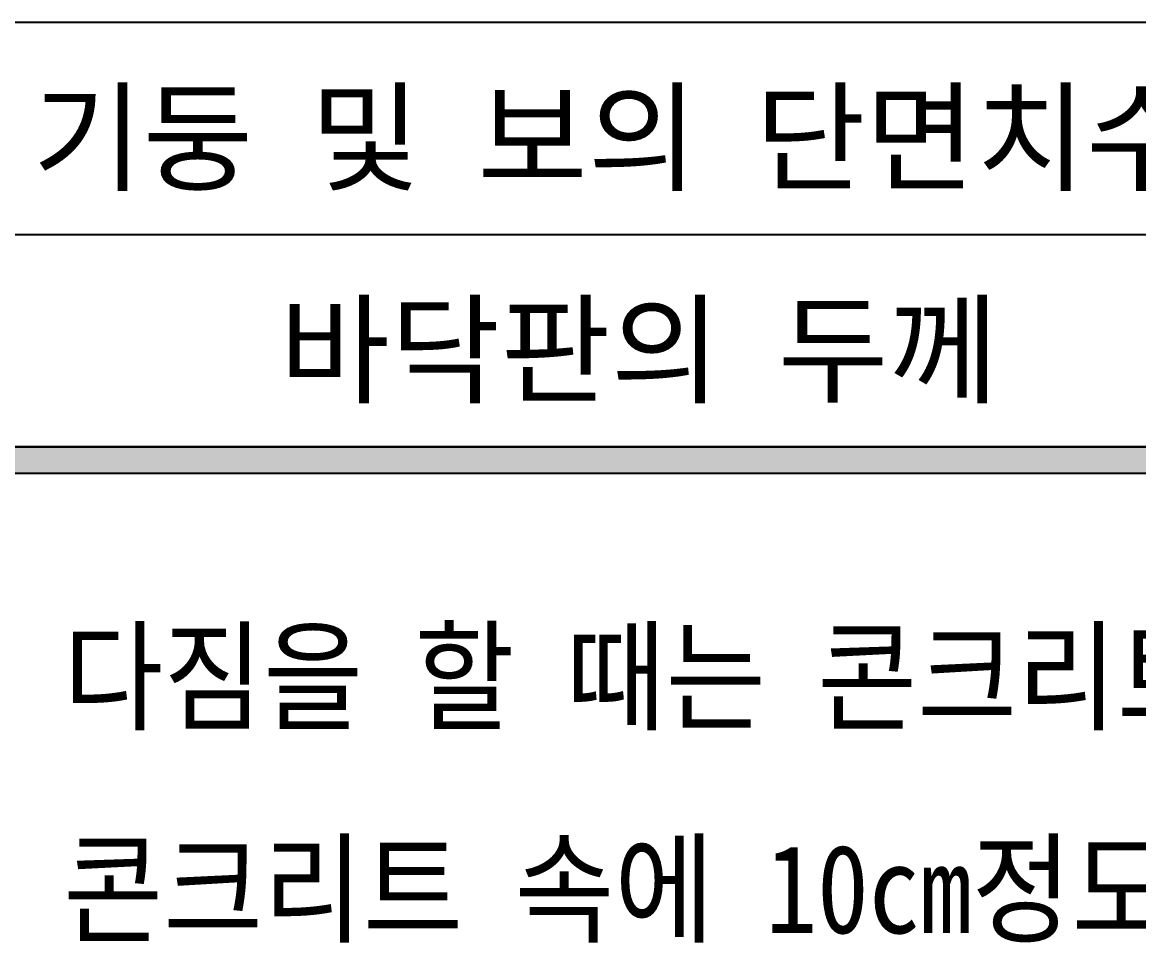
# Model space of a CAD drawing. Extents: x 66955 to 77886, y 5199 to 18578.
# Drawn here: x 68426 to 70495, y 9093 to 10799 of the extents above; entities that cross this region are included whole.
import ezdxf

# ---------------------------------------------------------------- set-up
doc = ezdxf.new("R2010")
doc.units = 0
doc.header["$MEASUREMENT"] = 0
doc.layers.get('0').update_dxf_attribs({"linetype": 'CONTINUOUS'})
doc.layers.get('DEFPOINTS').update_dxf_attribs({"linetype": 'CONTINUOUS'})
doc.layers.add('TEXT', color=7, linetype='CONTINUOUS')
doc.styles.add('TEXT', font='DotumChe.ttf')

msp = doc.modelspace()

# ---------------------------------------------------------------- linework, layer by layer
for p, q in [((67715.343704, 10798.98061), (77666.883977, 10798.98061)), ((67715.343704, 10405.535449), (77666.883977, 10405.535449)), ((77662.183475, 10012.090288), (67715.343704, 10012.090288)), ((67715.343704, 10012.090288), (77666.883977, 10012.090288))]:
    msp.add_line(p, q)
at = {"color": 1}
msp.add_solid([(67715.343704, 10012.090288), (67715.343704, 9962.909643), (77662.183475, 10012.090288), (77662.183475, 9962.909643)], dxfattribs=at)
at = {"layer": 'DEFPOINTS'}
for p, q in [((67715.343704, 10012.090288), (77662.183475, 10012.090288)), ((77662.183475, 9962.909643), (67715.343704, 9962.909643))]:
    msp.add_line(p, q, dxfattribs=at)

# ---------------------------------------------------------------- texts
at = {"style": 'TEXT'}
for s, p in [('기둥 및 보의 단면치수', (68444.957644, 10503.896739)), ('바닥판의 두께', (68902.690654, 10110.451578))]:
    msp.add_text(s, height=163, dxfattribs=at).set_placement(p)
at = {"layer": 'TEXT', "style": 'TEXT', "width": 0.9}
for s, p in [('콘크리트 다짐을 할 때는 콘크리트 고르기를 한 후에 진동기를 새로 친 콘크리트를 관통하여', (67666.163058, 9504.378242)), ('아래층의 콘크리트 속에 10cm정도 찔러 넣어 진동다짐을 하는 것으로 하고 다짐중에 진동기가', (67666.163058, 9110.933081))]:
    msp.add_text(s, height=163.935484, dxfattribs=at).set_placement(p)

doc.saveas('drawing.dxf')
